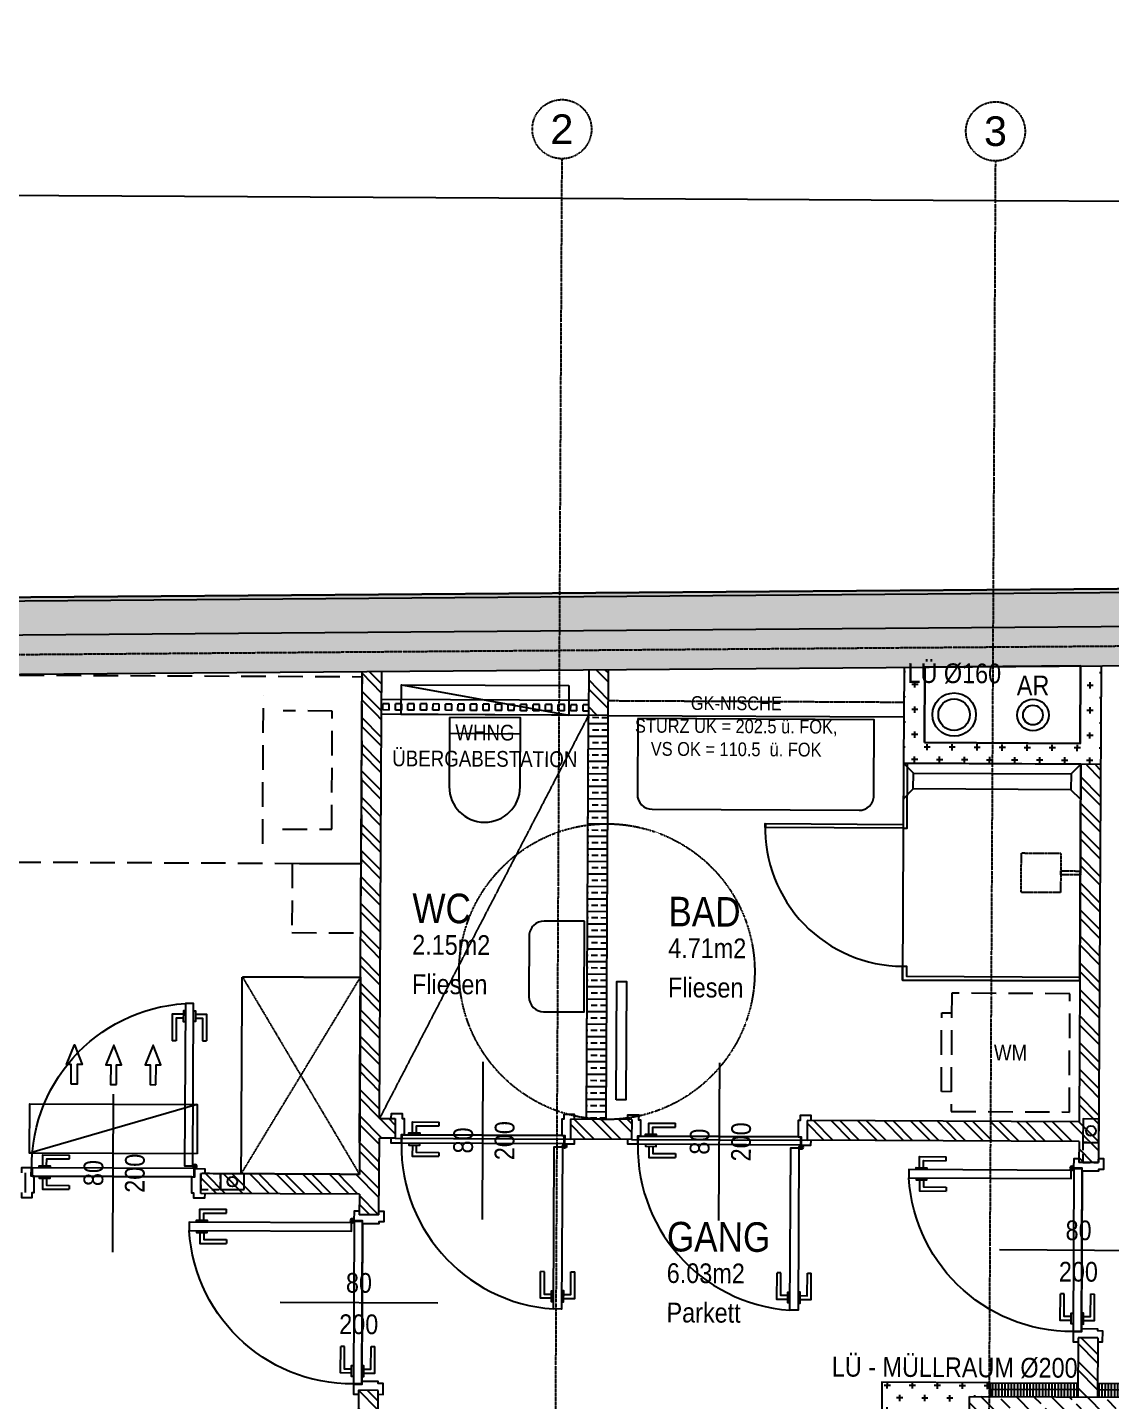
# Model space of a CAD drawing. Header units: millimetres. Extents: x -89828 to -25315, y -35442 to 69272.
# Drawn here: x -81466 to -75970, y 34808 to 41773 of the extents above; entities that cross this region are included whole.
import ezdxf
from ezdxf.enums import TextEntityAlignment as Align

# ---------------------------------------------------------------- set-up
doc = ezdxf.new("R2010")
doc.units = ezdxf.units.MM
for name, pattern in [('HIDDEN', [0.375, 0.25, -0.125]), ('HIDDEN2', [0.1875, 0.125, -0.0625]), ('STRICHPUNKT', [1, 0.5, -0.25, 0, -0.25])]:
    doc.linetypes.add(name, pattern=pattern)
for name, color, linetype in [('00_HLP---------M0', 6, 'Continuous'), ('00_HLP-G00-L04-M0', 6, 'Continuous'), ('01-ANS-G00-L04-M0', 8, 'Continuous'), ('01-TXT---------M0', 1, 'Continuous'), ('01-TXT---------PP', 1, 'Continuous'), ('01-TXT-G00-L04-M0', 1, 'Continuous'), ('02-ANS-G00-L04-M0', 8, 'Continuous'), ('02-AXO-G00-L04-M0', 8, 'STRICHPUNKT'), ('02-DIM-G00-L04-ACHSEN', 8, 'Continuous'), ('02-DIM-G00-L04-ROHBAU', 8, 'Continuous'), ('02-FIL-G00-L04-LILA', 223, 'Continuous'), ('02-FIL-G00-L04-ORANGE', 40, 'Continuous'), ('02-FIL-G00-L04-STB', 8, 'Continuous'), ('02-HID-G00-L04-M0', 8, 'HIDDEN2'), ('02-TWA-G00-L04-M0', 4, 'Continuous'), ('02-TWB-G00-L04-M0', 5, 'Continuous'), ('02-WDA-G00-L04-M0', 8, 'Continuous'), ('02-ZWA---------M0', 2, 'Continuous'), ('02-ZWA-G00-L04-M0', 2, 'Continuous'), ('03-ANS-G00-L04-M0', 8, 'Continuous'), ('03-HID-G00-L04-M0', 8, 'HIDDEN2'), ('03-SYM-G00-L04-M0', 8, 'Continuous'), ('05-STO--------M0', 1, 'Continuous'), ('05-SYM---------M0', 8, 'Continuous'), ('05-SYM--------M0', 8, 'Continuous'), ('05-SYM-G00-L04-M0', 8, 'Continuous'), ('05-TXT--------M0', 8, 'Continuous'), ('05-TXT-G00-L04-M0', 8, 'Continuous'), ('07-BAR-G00-L04-M0', 8, 'HIDDEN2'), ('07-SAN---------M0', 8, 'Continuous'), ('07-SAN-G00-L04-FBHZG-EVERT', 8, 'Continuous'), ('07-SAN-G00-L04-KLIMA', 8, 'Continuous'), ('07-SAN-G00-L04-M0', 8, 'Continuous'), ('07-SYM-G00-L04-M0', 8, 'STRICHPUNKT'), ('07_MOB-G00-L04-M0', 6, 'HIDDEN2'), ('09-VER-G00-L04-GRUNDSTÜCKSGRENZE', 161, 'Continuous')]:
    doc.layers.add(name, color=color, linetype=linetype)
doc.styles.add('ARIAL', font='arial.ttf', dxfattribs={"width": 0.85})
doc.styles.get("Standard").update_dxf_attribs({"font": 'arial.ttf'})
doc.dimstyles.new('pp chromy&schneider', dxfattribs={"dimscale": 0.005, "dimtxt": 25, "dimasz": 10, "dimexe": 0, "dimexo": 0, "dimgap": 5, "dimtad": 1, "dimdec": 1, "dimlfac": 100, "dimrnd": 0.1, "dimzin": 9, "dimdsep": 46, "dimtxsty": 'ARIAL', "dimblk": 'c&s kote', "dimcen": 0, "dimse1": 1, "dimse2": 1, "dimclrd": 8, "dimclrt": 8, "dimadec": 0, "dimazin": 0, "dimtfac": 0.75, "dimtdec": 1, "dimtix": 1, "dimtmove": 2, "dimatfit": 0, "dimldrblk": 'NONE', "dimfxl": 1, "dimtolj": 1, "dimlwd": -1, "dimarcsym": 0})
pattern_1 = [(89.70755, (-111790.204, -17025.04), (-27.252854, 47.764726), [31.75, -63.5]), (209.70755, (-111790.204, -17025.04), (-27.739039, -47.484027), [31.75, -63.5]), (149.70755, (-111790.204, -17025.04), (-54.991893, 0.280699), [-63.5, 31.75])]
pattern_2 = [(134.70755, (-111790.2, -17025.04), (-90.25976, -89.34302), []), (134.70755, (-111789.75, -16935.24), (-90.25976, -89.34302), [63.5, -31.75])]
pattern_3 = [(89.70755, (-111790.204, -17025.04), (-15.8747932, 0.0810293), []), (179.70755, (-111790.204, -17025.04), (-0.32412, -63.49917), [])]
pattern_4 = [(134.70755, (-111790.2, -17025.04), (-67.69482, -67.00727), []), (134.70755, (-111789.975, -16980.14), (-67.69482, -67.00727), [])]

# ---------------------------------------------------------------- blocks, each defined once
blk = doc.blocks.new('01-SQM')
at = {"layer": '01-TXT---------M0', "color": 1, "style": 'ARIAL', "width": 0.85}
blk.add_attdef('ROOM', (0, 0), '', height=0.15, dxfattribs=at)
blk.add_attdef('AREA', text='', height=0.1, dxfattribs=at).set_placement((0, -0.06), align=Align.TOP_LEFT)
at = {"layer": '01-TXT---------PP', "color": 1, "style": 'ARIAL', "width": 0.85}
blk.add_attdef('NR', text='', height=0.15, dxfattribs=at).set_placement((-0.1173, 0), align=Align.RIGHT)
blk.add_attdef('FLOOR', text='', height=0.1, dxfattribs=at).set_placement((0, -0.26), align=Align.TOP_LEFT)
blk = doc.blocks.new('TÜR-80_10er-WAND')
at = {"layer": '00_HLP---------M0'}
for points in [[(-0.3575, 0.027), (-0.3575, 0.083), (-0.2225, 0.083)], [(-0.2225, 0.063), (-0.2225, 0.083)], [(0.4, 0.017), (-0.4, 0.017)], [(-0.375, 0.017), (-0.375, 0.027), (-0.32, 0.027), (-0.32, 0.017)], [(-0.3375, 0.027), (-0.3375, 0.063), (-0.2225, 0.063)], [(-0.375, -0.025), (-0.375, -0.035), (-0.32, -0.035), (-0.32, -0.025)], [(-0.3575, -0.035), (-0.3575, -0.091), (-0.2225, -0.091)], [(-0.3375, -0.035), (-0.3375, -0.071), (-0.2225, -0.071)], [(-0.2225, -0.071), (-0.2225, -0.091)]]:
    blk.add_lwpolyline(points, dxfattribs=at)
blk.add_lwpolyline([(0.4115, -0.025), (-0.4115, -0.025), (-0.4115, -0.025), (-0.4115, 0.017), (0.4115, 0.017)], close=True, dxfattribs=at)
at = {"layer": '02-ZWA---------M0'}
for points in [[(-0.445, 0.1), (-0.445, 0)], [(0.445, 0.1), (0.445, 0)]]:
    blk.add_lwpolyline(points, dxfattribs=at)
at = {"layer": '05-STO--------M0'}
for points in [[(-0.465, 0.1), (-0.465, 0.125), (-0.41, 0.125), (-0.41, 0.1), (-0.4, 0.1), (-0.4, 0.017), (-0.415, 0.017), (-0.415, -0.025), (-0.465, -0.025), (-0.465, 0)], [(0.465, 0.1), (0.465, 0.125), (0.41, 0.125), (0.41, 0.1), (0.4, 0.1), (0.4, 0.017), (0.415, 0.017), (0.415, -0.025), (0.465, -0.025), (0.465, 0)]]:
    blk.add_lwpolyline(points, dxfattribs=at)
at = {"layer": '05-SYM---------M0'}
for points in [[(0.352, -0.8085), (0.296, -0.8085), (0.296, -0.6735)], [(0.316, -0.6735), (0.296, -0.6735)], [(0.352, -0.7885), (0.316, -0.7885), (0.316, -0.6735)], [(0.414, -0.8085), (0.47, -0.8085), (0.47, -0.6735)], [(0.414, -0.7885), (0.45, -0.7885), (0.45, -0.6735)], [(0.45, -0.6735), (0.47, -0.6735)], [(0.362, -0.826), (0.352, -0.826), (0.352, -0.771), (0.362, -0.771)], [(0.404, -0.826), (0.414, -0.826), (0.414, -0.771), (0.404, -0.771)]]:
    blk.add_lwpolyline(points, dxfattribs=at)
at = {"layer": '05-SYM--------M0'}
blk.add_lwpolyline([(0.404, -0.0395), (0.404, -0.8625), (0.404, -0.8625), (0.362, -0.8625), (0.362, -0.0395)], close=True, dxfattribs=at)
for points in [[(0.41, -0.036), (0.42, -0.036)], [(0.415, -0.031), (0.415, -0.041)]]:
    blk.add_lwpolyline(points, dxfattribs=at)
blk.add_circle((0.415, -0.036), 0.01, dxfattribs=at)
blk.add_arc((0.415, -0.036), 0.8282, 176.33088, 266.33088, dxfattribs=at)
blk = doc.blocks.new('05-TXT')
at = {"layer": '05-TXT--------M0'}
blk.add_line((-0.4, 0), (0.4, 0), dxfattribs=at)
at = {"layer": '05-TXT--------M0', "color": 8, "style": 'ARIAL', "width": 0.85}
blk.add_attdef('BREITE', text='', height=0.1, dxfattribs=at).set_placement((0, 0.05), align=Align.CENTER)
blk.add_attdef('HÖHE', text='', height=0.1, rotation=360, dxfattribs=at).set_placement((0, -0.06), align=Align.TOP_CENTER)
blk = doc.blocks.new('03-rar')
blk.add_circle((0, 0), 0.05)
at = {"layer": '01-TXT---------M0', "color": 8, "style": 'ARIAL', "width": 0.85}
blk.add_attdef('RR', text='', height=0.1, dxfattribs=at).set_placement((0, 0.1), align=Align.CENTER)
blk = doc.blocks.new('BETT_90')
blk.add_lwpolyline([(0, 0.95), (-0.35, 0.95), (-0.35, 1.3), (0, 1.3)], close=True)
at = {"flags": 128}
blk.add_lwpolyline([(-2.1, 0.95), (-2.1, 0), (0, 0), (0, 0.95)], close=True, dxfattribs=at)
for points in [[(-0.5, 0.85), (-0.5, 0.1)], [(-0.4, 0.775), (-0.15, 0.775), (-0.15, 0.175), (-0.4, 0.175)]]:
    blk.add_lwpolyline(points)
blk = doc.blocks.new('07-WC')
blk.add_lwpolyline([(-0.015, -0.18), (-0.365, -0.18, -1), (-0.365, 0.18, 0), (-0.015, 0.18), (-0.015, -0.18)], format="xyb", close=True)
blk.add_lwpolyline([(-0.095, -0.18), (-0.095, 0.18)])
blk = doc.blocks.new('07-WT-WC')
blk.add_lwpolyline([(1.005, -0.015), (1.005, -0.22, -0.414214), (0.93, -0.295), (0.62, -0.295, -0.414214), (0.545, -0.22), (0.545, -0.015)], format="xyb", close=True)
blk = doc.blocks.new('07-WM')
at = {"linetype": 'HIDDEN', "ltscale": 0.5}
blk.add_lwpolyline([(0.05, -0.05), (0.05, -0.65), (0.65, -0.65), (0.65, -0.05)], close=True, dxfattribs=at)
blk.add_lwpolyline([(0.65, -0.15), (0.7, -0.15), (0.7, -0.55), (0.65, -0.55)], dxfattribs=at)
blk = doc.blocks.new('c&s kote')
at = {"color": 8}
for p, q in [((0, -2), (0, 2)), ((0, 2), (0, -2)), ((-2, 0), (2, 0)), ((2, 0), (-2, 0))]:
    blk.add_line(p, q, dxfattribs=at)
blk.add_circle((0, 0), 0.5, dxfattribs=at)
blk = doc.blocks.new('*D358')
at = {"layer": '02-DIM-G00-L04-ROHBAU', "color": 8, "transparency": 16777216}
blk.add_arc((-84106.7, 21100.8), 1076, 180.01712, 269.70489, dxfattribs=at)
at = {"layer": 'Defpoints', "color": 0, "transparency": 16777216}
for p in [(-84004.5, 41133.9), (-89295.3, 21099.5), (-71706.6, 21103.9), (-85039.4, 20564.2), (-84118.8, 18734.2)]:
    blk.add_point(p, dxfattribs=at)
at = {"layer": '02-DIM-G00-L04-ROHBAU', "color": 8, "transparency": 16777216, "xscale": 0.05, "yscale": 0.05, "zscale": 0.05}
for p, rotation in [((-85182.7, 21100.5), 90.01578644530409), ((-84112.2, 20024.8), 359.7062180805232)]:
    blk.add_blockref('c&s kote', p, dxfattribs=dict(at, rotation=rotation))
at = {"layer": '02-DIM-G00-L04-ROHBAU', "color": 8, "transparency": 16777216, "insert": (-84869.4, 20341.8), "char_height": 0.125, "attachment_point": 5, "rotation": 314.861, "style": 'ARIAL'}
blk.add_mtext('\\A1;90°', dxfattribs=at)
blk = doc.blocks.new('_None')
blk = doc.blocks.new('*D367')
at = {"layer": '02-DIM-G00-L04-ACHSEN', "color": 8, "transparency": 16777216}
blk.add_line((-84005.5, 40933.9), (-78755.6, 40907.1), dxfattribs=at)
at = {"layer": 'Defpoints', "color": 0, "transparency": 16777216}
for p in [(-78754.6, 41107.1), (-78755.6, 40907.1), (-84016.1, 38858.9)]:
    blk.add_point(p, dxfattribs=at)
at = {"layer": '02-DIM-G00-L04-ACHSEN', "color": 8, "transparency": 16777216, "xscale": 0.05, "yscale": 0.05, "zscale": 0.05}
for p, rotation in [((-84005.5, 40933.9), 179.7075493181492), ((-78755.6, 40907.1), 359.7075493181492)]:
    blk.add_blockref('c&s kote', p, dxfattribs=dict(at, rotation=rotation))
at = {"layer": '02-DIM-G00-L04-ACHSEN', "color": 8, "transparency": 16777216, "insert": (-81380.5, 40920.6), "char_height": 0.125, "attachment_point": 5, "rotation": 359.70755, "style": 'ARIAL'}
blk.add_mtext('\\A1;525000', dxfattribs=at)
blk = doc.blocks.new('*D368')
at = {"layer": '02-DIM-G00-L04-ACHSEN', "color": 8, "transparency": 16777216}
blk.add_line((-78755.5, 40907.1), (-76555.7, 40895.9), dxfattribs=at)
at = {"layer": 'Defpoints', "color": 0, "transparency": 16777216}
for p in [(-78754.6, 41107.1), (-76554.6, 41095.9), (-76555.6, 40895.9)]:
    blk.add_point(p, dxfattribs=at)
at = {"layer": '02-DIM-G00-L04-ACHSEN', "color": 8, "transparency": 16777216, "xscale": 0.05, "yscale": 0.05, "zscale": 0.05}
for p, rotation in [((-78755.6, 40907.1), 179.7075493181492), ((-76555.6, 40895.9), 359.7075493181492)]:
    blk.add_blockref('c&s kote', p, dxfattribs=dict(at, rotation=rotation))
at = {"layer": '02-DIM-G00-L04-ACHSEN', "color": 8, "transparency": 16777216, "insert": (-77655.6, 40901.6), "char_height": 0.125, "attachment_point": 5, "rotation": 359.70755, "style": 'ARIAL'}
blk.add_mtext('\\A1;220000', dxfattribs=at)
blk = doc.blocks.new('*D369')
at = {"layer": '02-DIM-G00-L04-ACHSEN', "color": 8, "transparency": 16777216}
blk.add_line((-76555.6, 40895.9), (-72605.7, 40875.7), dxfattribs=at)
at = {"layer": 'Defpoints', "color": 0, "transparency": 16777216}
for p in [(-76554.6, 41095.9), (-72604.6, 41075.7), (-72605.7, 40875.7)]:
    blk.add_point(p, dxfattribs=at)
at = {"layer": '02-DIM-G00-L04-ACHSEN', "color": 8, "transparency": 16777216, "xscale": 0.05, "yscale": 0.05, "zscale": 0.05}
for p, rotation in [((-76555.6, 40895.9), 179.7075493181492), ((-72605.7, 40875.7), 359.7075493181492)]:
    blk.add_blockref('c&s kote', p, dxfattribs=dict(at, rotation=rotation))
at = {"layer": '02-DIM-G00-L04-ACHSEN', "color": 8, "transparency": 16777216, "insert": (-74580.6, 40885.9), "char_height": 0.125, "attachment_point": 5, "rotation": 359.70755, "style": 'ARIAL'}
blk.add_mtext('\\A1;395000', dxfattribs=at)
blk = doc.blocks.new('07-WT120')
blk.add_lwpolyline([(0.015, -0.6), (0.4, -0.6, 0.414214), (0.475, -0.525), (0.475, 0.525, 0.414214), (0.4, 0.6), (0.015, 0.6)], format="xyb", close=True)
blk = doc.blocks.new('07_Klimasifon')
at = {"layer": '00_HLP---------M0', "linetype": 'HIDDEN2', "ltscale": 0.3}
blk.add_lwpolyline([(0, -0.1), (0.08, -0.1), (0.08, 0), (0, 0)], close=True, dxfattribs=at)
at = {"layer": '07-SAN---------M0'}
blk.add_lwpolyline([(0, -0.22), (0.08, -0.22), (0.08, -0.1), (0, -0.1)], close=True, dxfattribs=at)
blk.add_circle((0.04, -0.16), 0.025, dxfattribs=at)
blk = doc.blocks.new('KLIMAGERÄT')
for points in [[(-0.425, 0), (0.425, 0), (0.425, -0.25), (-0.425, -0.25), (-0.425, 0)], [(-0.215, -0.35), (-0.215, -0.45), (-0.24, -0.45), (-0.2, -0.55), (-0.2, -0.55), (-0.16, -0.45), (-0.185, -0.45), (-0.185, -0.35), (-0.215, -0.35)], [(-0.015, -0.35), (-0.015, -0.45), (-0.04, -0.45), (0, -0.55), (0, -0.55), (0.04, -0.45), (0.015, -0.45), (0.015, -0.35), (-0.015, -0.35)], [(0.215, -0.35), (0.215, -0.45), (0.24, -0.45), (0.2, -0.55), (0.2, -0.55), (0.16, -0.45), (0.185, -0.45), (0.185, -0.35), (0.215, -0.35)]]:
    blk.add_lwpolyline(points, close=True)
blk.add_lwpolyline([(-0.425, -0.25), (0.425, 0)])
blk = doc.blocks.new('*D401')
at = {"layer": '02-DIM-G00-L04-ROHBAU', "color": 8, "transparency": 16777216}
blk.add_arc((-84017.6, 38567), 783.2, 89.71121, 180.37637, dxfattribs=at)
at = {"layer": 'Defpoints', "color": 0, "transparency": 16777216}
for p in [(-84004.5, 41133.9), (-84408.4, 39245.7), (-66186.8, 38685.2), (-89206.3, 38532.5), (-84118.8, 18734.2)]:
    blk.add_point(p, dxfattribs=at)
at = {"layer": '02-DIM-G00-L04-ROHBAU', "color": 8, "transparency": 16777216, "xscale": 0.05, "yscale": 0.05, "zscale": 0.05}
for p, rotation in [((-84013.6, 39350.1), 359.709378319148), ((-84800.7, 38561.8), 270.3781979327374)]:
    blk.add_blockref('c&s kote', p, dxfattribs=dict(at, rotation=rotation))
at = {"layer": '02-DIM-G00-L04-ROHBAU', "color": 8, "transparency": 16777216, "insert": (-84571.9, 39120.4), "char_height": 0.125, "attachment_point": 5, "rotation": 45.04379, "style": 'ARIAL'}
blk.add_mtext('\\A1;91°', dxfattribs=at)
blk = doc.blocks.new('*D400')
at = {"layer": '02-DIM-G00-L04-ROHBAU', "color": 8, "transparency": 16777216}
blk.add_arc((-84037, 34766.4), 799.5, 89.71113, 179.70397, dxfattribs=at)
at = {"layer": 'Defpoints', "color": 0, "transparency": 16777216}
for p in [(-84004.5, 41133.9), (-84433.2, 35460.8), (-89225.4, 34792.9), (-66207.2, 34675.4), (-84118.8, 18734.2)]:
    blk.add_point(p, dxfattribs=at)
at = {"layer": '02-DIM-G00-L04-ROHBAU', "color": 8, "transparency": 16777216, "xscale": 0.05, "yscale": 0.05, "zscale": 0.05}
for p, rotation in [((-84032.9, 35565.8), 359.7093409936003), ((-84836.4, 34770.5), 269.7057576421179)]:
    blk.add_blockref('c&s kote', p, dxfattribs=dict(at, rotation=rotation))
at = {"layer": '02-DIM-G00-L04-ROHBAU', "color": 8, "transparency": 16777216, "insert": (-84599.5, 35334.6), "char_height": 0.125, "attachment_point": 5, "rotation": 44.70755, "style": 'ARIAL'}
blk.add_mtext('\\A1;90°', dxfattribs=at)

msp = doc.modelspace()

# ---------------------------------------------------------------- hatches: boundary and pattern name
at = {"layer": '02-FIL-G00-L04-LILA', "true_color": 0x636466}
h = msp.add_hatch(dxfattribs=at)
h.set_pattern_fill('HONEY', color=251, scale=10, angle=197.04654128, style=0)
h.set_pattern_definition(pattern_1)
h.paths.add_polyline_path([(-72515.5764, 38931.904), (-72515.4743, 38951.9054), (-84116.0842, 38862.0055), (-84116.1863, 38842.0041)])
h = msp.add_hatch(dxfattribs=at)
h.set_pattern_fill('HONEY', color=251, scale=10, angle=197.04654128, style=0)
h.set_pattern_definition(pattern_1)
h.paths.add_polyline_path([(-72516.4442, 38761.8921), (-72521.5002, 37771.3368), (-72521.8065, 37711.3376), (-72321.8091, 37710.3167), (-72315.5658, 38933.454), (-84316.1969, 38840.4541), (-84321.9268, 37717.8742), (-84121.9294, 37716.8534), (-84121.6232, 37776.8526), (-84117.0541, 38671.9923)])
at = {"layer": '02-FIL-G00-L04-ORANGE', "true_color": 0x636466}
h = msp.add_hatch(dxfattribs=at)
h.set_pattern_fill('CROSS', color=251, scale=10, angle=197.04654128, style=0)
h.set_pattern_definition([(89.70755, (-111790.204, -17025.04), (-63.175056, 63.82329), [31.75, -95.25]), (179.70755, (-111774.25, -17009.25), (-63.82329, -63.175056), [31.75, -95.25])])
h.paths.add_polyline_path([(-76017.6491, 38534.7533), (-76122.6546, 38533.9395), (-76124.6856, 38136.0393), (-76914.6753, 38140.0716), (-76912.6962, 38527.817), (-77017.7017, 38527.0033), (-77020.2099, 38035.6089), (-76020.2229, 38030.5047)])
h = msp.add_hatch(dxfattribs=at)
h.set_pattern_fill('ANSI32', color=251, scale=10, angle=197.04654128, style=0)
h.set_pattern_definition(pattern_4)
h.paths.add_polyline_path([(-79667.8411, 38506.4658), (-79767.8463, 38505.6908), (-79767.9795, 38479.5969), (-79767.9683, 38479.5969), (-79768.8565, 38289.6419), (-79668.9504, 38289.1319)])
h = msp.add_hatch(dxfattribs=at)
h.set_pattern_fill('ANSI32', color=251, scale=10, angle=197.04654128, style=0)
h.set_pattern_definition(pattern_4)
h.paths.add_polyline_path([(-78517.7806, 38515.3783), (-78617.7858, 38514.6033), (-78618.9641, 38283.7725), (-78518.9654, 38283.2621)])
h = msp.add_hatch(dxfattribs=at)
h.set_pattern_fill('SQUARE', color=251, scale=10, angle=197.04654128, style=0)
h.set_pattern_definition([(89.70755, (-111790.204, -17025.04), (-31.749586, 0.162059), [31.75, -31.75]), (179.70755, (-111790.204, -17025.04), (-0.162059, -31.749586), [31.75, -31.75])])
h.paths.add_polyline_path([(-78618.5813, 38358.7715), (-79668.5676, 38364.131), (-79668.9504, 38289.1319), (-78618.9641, 38283.7725)])
h = msp.add_hatch(dxfattribs=at)
h.set_pattern_fill('ANSI32', color=251, scale=10, angle=197.04654128, style=0)
h.set_pattern_definition(pattern_4)
h.paths.add_polyline_path([(-79599.4151, 36238.7503), (-79679.414, 36239.1586), (-79668.9504, 38289.1319), (-79768.9491, 38289.6423), (-79780.0507, 36114.6707), (-79780.8674, 35954.6728), (-80585.8569, 35958.7817), (-80586.3673, 35858.783), (-79781.3778, 35854.6741), (-79781.9138, 35749.6754), (-79681.9151, 35749.165), (-79679.9244, 36139.1599), (-79599.9255, 36138.7516)])
h = msp.add_hatch(dxfattribs=at)
h.set_pattern_fill('BRASS', color=251, scale=10, angle=107.04654128, style=0)
h.set_pattern_definition([(359.70755, (-111790.204, -17025.04), (0.32412, 63.49917), []), (359.70755, (-111790.04, -16993.29), (0.32412, 63.49917), [31.75, -15.875])])
h.paths.add_polyline_path([(-78518.9654, 38283.2621), (-78618.9641, 38283.7725), (-78629.4277, 36233.7992), (-78529.429, 36233.2888)])
h = msp.add_hatch(dxfattribs=at)
h.set_pattern_fill('ANSI32', color=251, scale=10, angle=197.04654128, style=0)
h.set_pattern_definition(pattern_4)
h.paths.add_polyline_path([(-76020.2229, 38030.5047), (-76120.2216, 38031.0151), (-76129.4603, 36221.0387), (-77509.4423, 36228.0825), (-77509.9527, 36128.0838), (-76129.9707, 36121.04), (-76130.5066, 36016.0414), (-76030.5079, 36015.531)])
h = msp.add_hatch(dxfattribs=at)
h.set_pattern_fill('ANSI32', color=251, scale=10, angle=197.04654128, style=0)
h.set_pattern_definition(pattern_4)
h.paths.add_polyline_path([(-78399.4307, 36232.6252), (-78709.4266, 36234.2076), (-78709.9371, 36134.2089), (-78399.9411, 36132.6266)])
h = msp.add_hatch(dxfattribs=at)
h.set_pattern_fill('ANSI32', color=251, scale=10, angle=197.04654128, style=0)
h.set_pattern_definition(pattern_4)
h.paths.add_polyline_path([(-76035.0507, 35125.5426), (-76135.0494, 35126.053), (-76136.5806, 34826.0569), (-76036.5819, 34825.5465)])
h = msp.add_hatch(dxfattribs=at)
h.set_pattern_fill('CROSS', color=251, scale=10, angle=197.04654128, style=0)
h.set_pattern_definition([(89.70755, (-111785.204, -17025.066), (-63.175056, 63.82329), [31.75, -95.25]), (179.70755, (-111769.25, -17009.27), (-63.82329, -63.175056), [31.75, -95.25])])
h.paths.add_polyline_path([(-76576.2176, 34898.3018), (-76681.2162, 34898.8378), (-77131.2104, 34901.1346), (-77134.5791, 34241.1432), (-77029.5805, 34240.6073), (-77026.7477, 34795.6001), (-76681.7522, 34793.8391), (-76681.5735, 34828.8387), (-76576.5749, 34828.3027)])
h = msp.add_hatch(dxfattribs=at)
h.set_pattern_fill('GRATE', color=251, scale=20, angle=197.04654128, style=0)
h.set_pattern_definition(pattern_3)
h.paths.add_polyline_path([(-76136.5806, 34826.0569), (-76136.2233, 34896.056), (-76581.2175, 34898.3273), (-76581.5748, 34828.3282)])
h = msp.add_hatch(dxfattribs=at)
h.set_pattern_fill('ANSI32', color=251, scale=10, angle=197.04654128, style=0)
h.set_pattern_definition(pattern_4)
h.paths.add_polyline_path([(-79686.4578, 34859.1766), (-79786.4565, 34859.687), (-79790.055, 34154.6962), (-79120.0637, 34151.2764), (-79119.5533, 34251.2751), (-79689.5459, 34254.1845)])
h = msp.add_hatch(dxfattribs=at)
h.set_pattern_fill('GRATE', color=251, scale=20, angle=197.04654128, style=0)
h.set_pattern_definition(pattern_3)
h.paths.add_polyline_path([(-72736.2676, 34878.7017), (-76036.2246, 34895.5455), (-76036.5819, 34825.5465), (-72736.6249, 34808.7026)])
at = {"layer": '02-FIL-G00-L04-STB', "true_color": 0x636466}
h = msp.add_hatch(dxfattribs=at)
h.set_pattern_fill('ANSI33', color=251, scale=20, angle=197.04654128, style=0)
h.set_pattern_definition(pattern_2)
h.paths.add_polyline_path([(-72516.4442, 38761.8921), (-84117.0541, 38671.9923), (-84121.6232, 37776.8526), (-84041.6242, 37776.4443), (-83921.6258, 37775.8318), (-83918.0645, 38473.5284), (-72717.4756, 38560.3282), (-72721.4976, 37772.3576), (-72521.5002, 37771.3368)])
h = msp.add_hatch(dxfattribs=at)
h.set_pattern_fill('ANSI33', color=251, scale=20, angle=197.04654128, style=0)
h.set_pattern_definition(pattern_2)
h.paths.add_polyline_path([(-76501.3783, 31927.8811), (-78931.3466, 31940.2843), (-78920.5767, 34050.2569), (-76490.6084, 34037.8536), (-76487.5969, 34627.846), (-71237.6653, 34601.0489), (-71240.5236, 34041.0562), (-71040.5263, 34040.0353), (-71036.6471, 34800.0254), (-72536.6275, 34807.6817), (-72528.6461, 36371.355), (-72608.6451, 36371.7634), (-72608.645, 36371.7751), (-72728.6433, 36372.4051), (-72736.6249, 34808.7026), (-76686.5735, 34828.8642), (-76689.5849, 34238.8719), (-79119.5533, 34251.2751), (-79132.3648, 31741.3078), (-78222.3767, 31736.663), (-78225.3371, 31156.6705), (-78145.3382, 31156.2622), (-78025.3397, 31155.6497), (-78022.3793, 31735.6421), (-76502.3991, 31727.8837)])

# ---------------------------------------------------------------- linework, layer by layer
at = {"layer": '00_HLP-G00-L04-M0', "color": 251, "true_color": 0x636466}
for centre, radius in [((-76763.923, 38287.0828), 110), ((-76363.9282, 38285.0411), 80)]:
    msp.add_circle(centre, radius, dxfattribs=at)
at = {"layer": '01-ANS-G00-L04-M0', "color": 251, "true_color": 0x636466}
for points in [[(-79599.9255, 36138.7516), (-78709.9371, 36134.2089)], [(-78399.9411, 36132.6266), (-77509.9527, 36128.0838)]]:
    msp.add_lwpolyline(points, dxfattribs=at)
at = {"layer": '02-ANS-G00-L04-M0', "color": 251, "true_color": 0x636466}
msp.add_lwpolyline([(-78518.9654, 38283.2621), (-77018.9849, 38275.6058)], dxfattribs=at)
at = {"layer": '02-AXO-G00-L04-M0', "color": 251, "true_color": 0x636466}
for points in [[(-78754.555, 41107.0959), (-78868.8892, 18707.3877)], [(-76554.5837, 41095.8666), (-76668.9179, 18696.1584)], [(-89206.3327, 38532.5495), (-68186.7269, 38695.4426)]]:
    msp.add_lwpolyline(points, dxfattribs=at)
for centre in [(-78753.7894, 41257.0939), (-76553.818, 41245.8647)]:
    msp.add_circle(centre, 150, dxfattribs=at)
at = {"layer": '02-HID-G00-L04-M0', "color": 251, "ltscale": 0.5, "true_color": 0x636466}
msp.add_lwpolyline([(-78518.5826, 38358.2611), (-77018.6021, 38350.6048)], dxfattribs=at)
at = {"layer": '02-TWA-G00-L04-M0', "color": 251, "true_color": 0x636466}
msp.add_line((-76686.5735, 34828.8642), (-72736.6249, 34808.7026), dxfattribs=at)
for points in [[(-84117.0541, 38671.9923), (-72516.4442, 38761.8921)], [(-83918.0645, 38473.5284), (-72717.4756, 38560.3282)], [(-76689.5849, 34238.8719), (-76686.5735, 34828.8642)]]:
    msp.add_lwpolyline(points, dxfattribs=at)
at = {"layer": '02-TWB-G00-L04-M0', "color": 251, "true_color": 0x636466}
msp.add_lwpolyline([(-69211.9234, 59540.7687), (-69190.7391, 57152.0344), (-67523.2522, 57171.7204), (-67498.9037, 54260.9805), (-69156.8299, 54244.226), (-69114.9606, 49707.1733), (-67457.0344, 49723.9278), (-67491.4634, 42978.7972), (-69334.1592, 42968.7834), (-69320.9786, 38975.2953), (-84316.0948, 38860.4555), (-84276.4929, 69272.143)], dxfattribs=at)
at = {"layer": '02-WDA-G00-L04-M0', "color": 251, "true_color": 0x636466}
msp.add_lwpolyline([(-72315.5658, 38933.454), (-84316.1969, 38840.4541)], dxfattribs=at)
at = {"layer": '02-ZWA-G00-L04-M0', "color": 251, "true_color": 0x636466}
for p, q in [((-77017.7017, 38527.0033), (-77020.1844, 38040.6088)), ((-76914.6498, 38145.0715), (-76912.6962, 38527.817)), ((-76122.6546, 38533.9395), (-76124.6601, 38141.0392)), ((-76017.6491, 38534.7533), (-76030.5079, 36015.531)), ((-79780.0507, 36114.6707), (-79767.8463, 38505.6908)), ((-79668.9504, 38289.1319), (-79667.8411, 38506.4658)), ((-78617.7842, 38514.9247), (-78618.9641, 38283.7725)), ((-78529.429, 36233.2888), (-78517.7806, 38515.3783)), ((-78618.5813, 38358.7715), (-79668.5676, 38364.131)), ((-78518.9654, 38283.2621), (-79668.9504, 38289.1319)), ((-78629.4277, 36233.7992), (-78618.9641, 38283.7725)), ((-76124.6601, 38141.0392), (-76914.6498, 38145.0715)), ((-77020.1844, 38040.6088), (-76020.1974, 38035.5046)), ((-76120.1961, 38036.0151), (-76129.4603, 36221.0387)), ((-79679.414, 36239.1586), (-79599.4151, 36238.7503)), ((-78399.4307, 36232.6252), (-78709.4266, 36234.2076)), ((-76129.4603, 36221.0387), (-77509.4423, 36228.0825)), ((-79599.9255, 36138.7516), (-79679.9244, 36139.1599)), ((-76129.9707, 36121.04), (-77509.9527, 36128.0838)), ((-76129.9707, 36121.04), (-76130.5066, 36016.0414)), ((-76135.0494, 35126.053), (-76136.5806, 34826.0569)), ((-76035.0507, 35125.5426), (-76036.5819, 34825.5465)), ((-76581.2175, 34898.3273), (-76136.2233, 34896.056)), ((-76036.2246, 34895.5455), (-72736.2676, 34878.7017))]:
    msp.add_line(p, q, dxfattribs=at)
for points in [[(-79679.414, 36239.1586), (-79668.9504, 38289.1319)], [(-79780.0507, 36114.6707), (-79780.8674, 35954.6728)], [(-79681.9151, 35749.165), (-79679.9244, 36139.1599)], [(-78399.9411, 36132.6266), (-78709.9371, 36134.2089)], [(-79780.8674, 35954.6728), (-80585.8569, 35958.7817)], [(-79781.3778, 35854.6741), (-80586.3673, 35858.783)], [(-79781.3778, 35854.6741), (-79781.9138, 35749.6754)], [(-76581.2175, 34898.3273), (-77131.2104, 34901.1346), (-77134.5791, 34241.1432)], [(-76581.2175, 34898.3273), (-76581.5748, 34828.3282)], [(-79786.4565, 34859.687), (-79790.055, 34154.6962)], [(-79119.5533, 34251.2751), (-79689.5459, 34254.1845), (-79686.4578, 34859.1766)]]:
    msp.add_lwpolyline(points, dxfattribs=at)
at = {"layer": '03-ANS-G00-L04-M0', "color": 251, "true_color": 0x636466}
msp.add_lwpolyline([(-76914.6498, 38145.0715), (-76124.6601, 38141.0392), (-76122.6546, 38533.9395), (-76912.6962, 38527.817), (-76914.6498, 38145.0715)], dxfattribs=at)
at = {"layer": '03-HID-G00-L04-M0', "color": 251, "true_color": 0x636466}
msp.add_lwpolyline([(-78618.9641, 38283.7725), (-79679.414, 36239.1586)], dxfattribs=at)
at = {"layer": '07-BAR-G00-L04-M0', "color": 251, "true_color": 0x636466}
msp.add_circle((-78525.6008, 36983.279), 750, dxfattribs=at)
at = {"layer": '07-SAN-G00-L04-FBHZG-EVERT', "color": 251, "true_color": 0x636466}
msp.add_lwpolyline([(-78718.1971, 38434.281), (-78718.9628, 38284.2829), (-79568.9517, 38288.6215), (-79568.1861, 38438.6196)], close=True, dxfattribs=at)
msp.add_lwpolyline([(-79568.1861, 38438.6196), (-78718.9628, 38284.2829)], dxfattribs=at)
at = {"layer": '07-SAN-G00-L04-M0', "color": 251, "true_color": 0x636466}
for points in [[(-77020.1844, 38040.6088), (-77025.799, 36940.6232), (-76125.8107, 36936.0294), (-76120.1961, 38036.0151)], [(-76970.8486, 37910.3553), (-76970.4403, 37990.3543), (-76170.4507, 37986.2709), (-76170.859, 37906.272), (-76970.8486, 37910.3553)], [(-77021.8688, 37710.6132), (-77721.8597, 37714.1861), (-77721.7576, 37734.1858), (-77021.7667, 37730.6129)], [(-77025.6969, 36960.6229), (-77025.4417, 37010.6223), (-77005.442, 37010.5202), (-77005.6972, 36960.5208), (-76125.7087, 36956.0291), (-76125.8107, 36936.0294), (-76125.8107, 36936.0294), (-77025.799, 36940.6232)], [(-78478.9192, 36333.0323), (-78475.8567, 36933.0245), (-78425.8573, 36932.7693), (-78428.9199, 36332.7771)]]:
    msp.add_lwpolyline(points, close=True, dxfattribs=at)
for points in [[(-77020.1844, 38040.6088), (-77021.8688, 37710.6132), (-77001.869, 37710.5111), (-77000.1847, 38040.5068)], [(-77020.1844, 38040.6088), (-76970.4403, 37990.3543)], [(-76120.1961, 38036.0151), (-76170.4507, 37986.2709)], [(-77021.1032, 37860.6112), (-76970.8486, 37910.3553)], [(-76121.1149, 37856.0174), (-76170.859, 37906.272)]]:
    msp.add_lwpolyline(points, dxfattribs=at)
at = {"layer": '07-SAN-G00-L04-M0', "color": 251, "linetype": 'HIDDEN2', "ltscale": 0.5, "true_color": 0x636466}
for points in [[(-76222.5031, 37584.302), (-76223.5239, 37384.3046), (-76423.5213, 37385.3254), (-76422.5005, 37585.3228)], [(-76123.0659, 37473.793), (-76223.0646, 37474.3034), (-76222.9625, 37494.3032), (-76122.9638, 37493.7927)]]:
    msp.add_lwpolyline(points, close=True, dxfattribs=at)
at = {"layer": '07-SAN-G00-L04-M0', "color": 251, "true_color": 0x636466}
msp.add_arc((-77021.8688, 37710.6132), 700, 178.27500544, 269.70754927, dxfattribs=at)
at = {"layer": '07_MOB-G00-L04-M0', "color": 251, "true_color": 0x636466}
msp.add_lwpolyline([(-79780.8674, 35954.6728), (-80380.8596, 35957.7353), (-80375.7554, 36957.7223), (-79775.7624, 36954.8095)], close=True, dxfattribs=at)
for points in [[(-80380.8596, 35957.7353), (-79775.7624, 36954.8095)], [(-80375.7554, 36957.7223), (-79780.8674, 35954.6728)]]:
    msp.add_lwpolyline(points, dxfattribs=at)
at = {"layer": '09-VER-G00-L04-GRUNDSTÜCKSGRENZE', "color": 251, "true_color": 0x636466}
msp.add_lwpolyline([(-29794.5334, -9443.9018), (-40957.6036, -9316.6054), (-57452.7981, -9113.1801), (-57360.3311, 20830.8382), (-84278.385, 20779.7671), (-84408.3801, 20780.4306), (-84325.8559, 36948.1189), (-84316.0948, 38860.4555), (-69322.3224, 38976.651), (-46959.5657, 39032.1927), (-47077.253, 20849.6952), (-46943.0344, 20850.6028), (-29794.5355, 20883.1383)], close=True, dxfattribs=at)

# ---------------------------------------------------------------- block references
at = {"layer": '01-TXT-G00-L04-M0', "color": 251, "true_color": 0x636466, "xscale": 999.9999999999995, "yscale": 999.9999999999995, "zscale": 999.9999999999995}
for p, rotation, values in [((-79512.8547, 37230.0537), 359.7075493173153, {'ROOM': 'WC', 'AREA': '2.15m2', 'FLOOR': 'Fliesen'}), ((-78213.8615, 37213.3436), 359.707549318149, {'ROOM': 'BAD', 'AREA': '4.71m2', 'FLOOR': 'Fliesen'}), ((-78221.3402, 35564.3021), 359.7075493131465, {'ROOM': 'GANG', 'AREA': '6.03m2', 'FLOOR': 'Parkett'})]:
    msp.add_blockref('01-SQM', p, dxfattribs=dict(at, rotation=rotation)).add_auto_attribs(values)
at = {"layer": '03-SYM-G00-L04-M0', "color": 251, "true_color": 0x636466}
ref = msp.add_blockref('03-rar', (-76763.923, 38287.0828), dxfattribs=dict(at, xscale=1600.000000305298, yscale=1600.000000313616, zscale=1600.000000298865, rotation=359.7075493820885))
ref.add_attrib('RR', 'LÜ %%C160', dxfattribs={"layer": '01-TXT---------M0', "color": 8, "height": 100, "rotation": 359.70754938, "style": 'ARIAL', "width": 0.85}).set_placement((-76763.1063, 38447.0807), align=Align.CENTER)
at = {"layer": '03-SYM-G00-L04-M0', "color": 251, "true_color": 0x636466, "xscale": 999.9999999999995, "yscale": 999.9999999999995, "zscale": 999.9999999999995, "rotation": 359.7075493798467}
msp.add_blockref('03-rar', (-76363.9282, 38285.0411), dxfattribs=at).add_auto_attribs({'RR': 'AR'})
at = {"layer": '03-SYM-G00-L04-M0', "color": 251, "true_color": 0x636466}
ref = msp.add_blockref('03-rar', (-76863.1662, 34517.2615), dxfattribs=dict(at, xscale=2000.000001357573, yscale=2000.000001353832, zscale=2000.000001371743, rotation=359.7075493767074))
ref.add_attrib('RR', 'LÜ - MÜLLRAUM %%c200', dxfattribs={"layer": '01-TXT---------M0', "color": 8, "height": 100, "rotation": 359.70754938, "style": 'ARIAL', "width": 0.85}).set_placement((-76761.0766, 34926.3923), align=Align.CENTER)
at = {"layer": '05-SYM-G00-L04-M0', "color": 251, "true_color": 0x636466, "yscale": 999.9999999999995, "zscale": 999.9999999999995}
for p, xscale, rotation in [((-81030.8511, 35961.053), -999.9999999999995, 179.7075494949046), ((-79154.9313, 36136.4802), 999.9999999999995, 359.7075491297039), ((-77954.9469, 36130.3552), 999.9999999999995, 359.7075491297039), ((-76132.778, 35571.0472), -999.9999999999995, 269.7075495232521), ((-79784.1851, 35304.6812), -999.9999999999995, 269.7075495232521)]:
    msp.add_blockref('TÜR-80_10er-WAND', p, dxfattribs=dict(at, xscale=xscale, rotation=rotation))
at = {"layer": '05-TXT-G00-L04-M0', "color": 251, "true_color": 0x636466, "xscale": 999.9999999999995, "yscale": 999.9999999999995, "zscale": 999.9999999999995}
for p, rotation in [((-79154.9823, 36126.4804), 89.70754933648732), ((-77954.9979, 36120.3553), 89.70754933648732), ((-81030.8511, 35961.053), 89.70754930647222), ((-76132.778, 35571.0472), 359.7075493306552), ((-79784.1851, 35304.6812), 359.7075493531666)]:
    msp.add_blockref('05-TXT', p, dxfattribs=dict(at, rotation=rotation)).add_auto_attribs({'BREITE': '80', 'HÖHE': '200'})
at = {"layer": '07-SAN-G00-L04-KLIMA', "color": 251, "true_color": 0x636466, "xscale": 999.9999999999995, "yscale": 999.9999999999995, "zscale": 999.9999999999995}
for name, p, rotation in [('KLIMAGERÄT', (-81030.3407, 36061.0517), 179.707549314814), ('07_Klimasifon', (-76030.5079, 36015.531), 179.7075492989727), ('07_Klimasifon', (-80586.2653, 35878.7827), 89.70754929980222)]:
    msp.add_blockref(name, p, dxfattribs=dict(at, rotation=rotation))
at = {"layer": '07-SAN-G00-L04-M0', "color": 251, "true_color": 0x636466, "yscale": 999.9999999999995, "zscale": 999.9999999999995}
for name, p, xscale, rotation in [('07-WC', (-79143.9572, 38286.4522), -999.9999999999995, 269.7075493198123), ('07-WT120', (-77768.9751, 38279.4339), 999.9999999999995, 269.7075493064724), ('07-WT-WC', (-78629.4279, 36233.7499), -999.9999999999995, 269.7075493198123), ('07-WM', (-76129.4603, 36221.0387), 999.9999999999995, 179.7075493189828)]:
    msp.add_blockref(name, p, dxfattribs=dict(at, xscale=xscale, rotation=rotation))
at = {"layer": '07_MOB-G00-L04-M0', "color": 251, "true_color": 0x636466, "xscale": -999.9999999999995, "yscale": 999.9999999999995, "zscale": 999.9999999999995, "rotation": 179.732099122668}
msp.add_blockref('BETT_90', (-79767.9683, 38479.5969), dxfattribs=at)

# ---------------------------------------------------------------- texts
at = {"layer": '02-AXO-G00-L04-M0', "color": 251, "true_color": 0x636466, "char_height": 150, "width": 246.7, "attachment_point": 5, "rotation": 359.7075}
for s, insert in [('{\\fArial|b0|i0|c0|p34;2}', (-78753.7894, 41257.0939)), ('{\\fArial|b0|i0|c0|p34;3}', (-76553.818, 41245.8647))]:
    msp.add_mtext(s, dxfattribs=dict(at, insert=insert))
at = {"layer": '07-SAN-G00-L04-FBHZG-EVERT', "color": 251, "true_color": 0x636466, "insert": (-79144.2124, 38236.4529), "char_height": 80, "width": 965.1, "attachment_point": 2, "rotation": 359.70754932, "style": 'ARIAL'}
msp.add_mtext('WHNG      \\PÜBERGABESTATION', dxfattribs=at)
at = {"layer": '07-SYM-G00-L04-M0', "color": 251, "linetype": 'Continuous', "true_color": 0x636466, "style": 'ARIAL'}
for s, insert, char_height, width, attachment_point, rotation in [('GK-NISCHE \\PSTURZ UK = 202.5 ü. FOK, \\PVS OK = 110.5  ü. FOK', (-77868.4634, 38379.9431), 70, 1470, 2, 359.7075037), ('WM', (-76477.6692, 36572.8206), 80, 505.386808, 5, 359.70754932)]:
    msp.add_mtext(s, dxfattribs=dict(at, insert=insert, char_height=char_height, width=width, attachment_point=attachment_point, rotation=rotation))

# ---------------------------------------------------------------- dimensions: what is measured, and where the dimension line sits
at = {"layer": '02-DIM-G00-L04-ACHSEN', "color": 251, "true_color": 0x636466}
for base, p1, p2, picture, middle in [((-78755.5759, 40907.0985), (-84016.0987, 38858.9243), (-78754.555, 41107.0959), '*D367', (-81380.5412, 40920.5859)), ((-76555.6045, 40895.8692), (-78754.555, 41107.0959), (-76554.5837, 41095.8666), '*D368', (-77655.5897, 40901.5727)), ((-72605.656, 40875.7076), (-76554.5837, 41095.8666), (-72604.6351, 41075.705), '*D369', (-74580.6298, 40885.8773))]:
    dim = msp.add_linear_dim(base=base, p1=p1, p2=p2, angle=359.70754932, dimstyle='pp chromy&schneider', override={"dimzin": 8}, dxfattribs=at)
    dim.commit()
    dim.dimension.update_dxf_attribs({"geometry": picture, "text_midpoint": middle})
at = {"layer": '02-DIM-G00-L04-ROHBAU', "color": 251, "true_color": 0x636466}
for base, line1, line2, picture, middle in [((-85039.3973, 20564.2), ((-84004.4866, 41133.893), (-84118.8208, 18734.1848)), ((-89295.316, 21099.4553), (-71706.5637, 21103.8928)), '*D358', (-84869.3597, 20341.837)), ((-84433.1849, 35460.7757), ((-66207.2204, 34675.3734), (-89225.4211, 34792.8646)), ((-84004.4866, 41133.893), (-84118.8208, 18734.1848)), '*D400', (-84599.4698, 35334.6346)), ((-84408.3585, 39245.6653), ((-89206.3327, 38532.5495), (-66186.753, 38685.2342)), ((-84004.4866, 41133.893), (-84118.8208, 18734.1848)), '*D401', (-84571.8502, 39120.3802))]:
    dim = msp.add_angular_dim_2l(base=base, line1=line1, line2=line2, dimstyle='pp chromy&schneider', override={"dimzin": 8}, dxfattribs=at)
    dim.commit()
    dim.dimension.update_dxf_attribs({"geometry": picture, "text_midpoint": middle})

doc.saveas('drawing.dxf')
